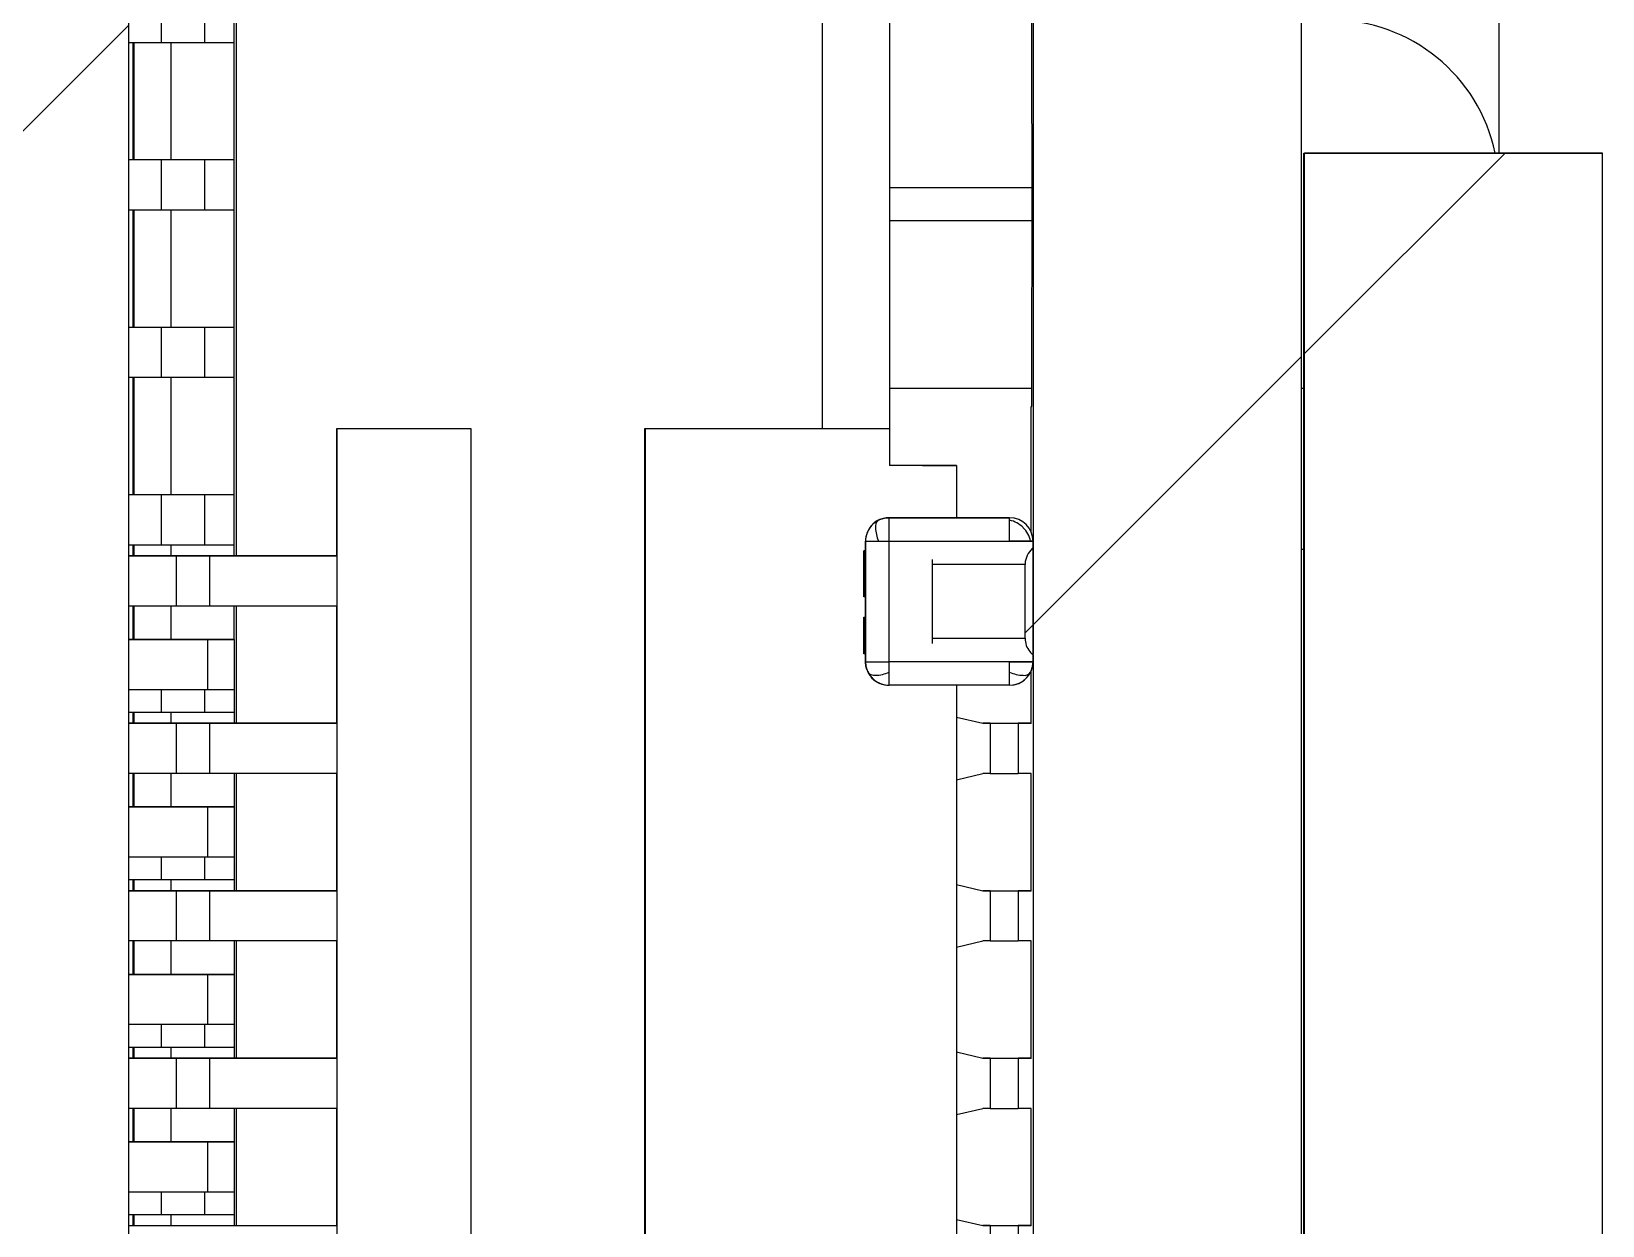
# Model space of a CAD drawing. Header units: millimetres. Extents: x 15 to 1192, y 5 to 836.
# Drawn here: x 573.669 to 578.359, y 332.398 to 335.964 of the extents above; entities that cross this region are included whole.
import ezdxf

# ---------------------------------------------------------------- set-up
doc = ezdxf.new("R2010")
doc.units = ezdxf.units.MM

msp = doc.modelspace()

# ---------------------------------------------------------------- hatches: boundary and pattern name
at = {"linetype": 'Continuous', "lineweight": 18}
h = msp.add_hatch(dxfattribs=at)
h.set_pattern_fill('ANSI31', style=0)
h.paths.add_polyline_path([(576.659, 340.82), (576.659, 318.839), (577.4587, 318.839), (577.4587, 340.82)], flags=0)
h = msp.add_hatch(dxfattribs=at)
h.set_pattern_fill('ANSI31', style=0)
edge = h.paths.add_edge_path(flags=0)
edge.add_line((573.9587, 321.6109), (573.9587, 338.1206))
edge.add_ellipse((418.4599, 339.8657), major_axis=(-2090.9818, 0), ratio=0.000836927, start_angle=94.2208639, end_angle=94.2648177, ccw=False)
edge.add_line((572.359, 338.1205), (572.359, 321.611))
edge.add_ellipse((418.4599, 319.8657), major_axis=(-2090.9818, 0), ratio=0.000836927, start_angle=265.7351823, end_angle=265.7791361, ccw=False)
h = msp.add_hatch(dxfattribs=at)
h.set_pattern_fill('ANSI31', style=0)
h.paths.add_polyline_path([(577.4687, 335.6006), (577.4687, 326.6006), (578.3587, 326.6006), (578.3587, 335.6006)], flags=0)
h = msp.add_hatch(dxfattribs=at)
h.set_pattern_fill('ANSI31', style=0)
edge = h.paths.add_edge_path(flags=0)
edge.add_spline(control_points=[(576.6348, 334.3717), (576.6348, 334.335), (576.6348, 334.2983), (576.6348, 334.2617), (576.6348, 334.225), (576.6348, 334.1883), (576.6348, 334.1517)], knot_values=[0, 0, 0, 0, 0.00011, 0.00011, 0.00011, 0.00022, 0.00022, 0.00022, 0.00022], weights=[1, 1, 1, 1, 1, 1, 1], degree=3, periodic=0)
edge.add_spline(control_points=[(576.6348, 334.1517), (576.6348, 334.1445), (576.6361, 334.1373), (576.6386, 334.1307), (576.641, 334.124), (576.6445, 334.1177), (576.6488, 334.1121), (576.6518, 334.1081), (576.6553, 334.1045), (576.659, 334.1012)], knot_values=[0, 0, 0, 0, 0.000021, 0.000021, 0.000021, 0.000043, 0.000043, 0.000043, 0.000057, 0.000057, 0.000057, 0.000057], weights=[1, 1, 1, 1, 1, 1, 1, 1, 1, 1], degree=3, periodic=0)
edge.add_line((576.659, 334.1012), (576.659, 334.4221))
edge.add_spline(control_points=[(576.659, 334.4221), (576.6581, 334.4213), (576.6573, 334.4206), (576.6565, 334.4198), (576.6503, 334.4138), (576.6449, 334.4066), (576.6412, 334.3988), (576.6376, 334.3914), (576.6354, 334.3832), (576.6349, 334.375), (576.6348, 334.3739), (576.6348, 334.3728), (576.6348, 334.3717)], knot_values=[0.000058, 0.000058, 0.000058, 0.000058, 0.000061, 0.000061, 0.000061, 0.000087, 0.000087, 0.000087, 0.000112, 0.000112, 0.000112, 0.000115, 0.000115, 0.000115, 0.000115], weights=[1, 1, 1, 1, 1, 1, 1, 1, 1, 1, 1, 1, 1], degree=3, periodic=0)

# ---------------------------------------------------------------- linework, layer by layer
at = {"color": 7, "linetype": 'Continuous', "lineweight": 25}
for p, q in [((576.659, 340.82), (576.659, 334.1041)), ((577.4587, 340.82), (577.4587, 318.839)), ((578.0488, 340.398), (578.0488, 335.6006)), ((573.9587, 338.1206), (573.9587, 321.6109)), ((574.2803, 336.748), (574.2803, 334.398)), ((574.2742, 334.398), (574.2742, 336.498)), ((576.0303, 334.778), (576.0303, 336.368)), ((576.0305, 334.778), (576.0305, 336.368)), ((576.2305, 336.368), (576.2305, 334.778)), ((574.0562, 336.08), (574.0562, 335.93)), ((574.1862, 335.93), (574.1862, 336.08)), ((574.0562, 335.93), (573.9587, 335.93)), ((573.9718, 335.93), (573.9718, 335.58)), ((573.9753, 335.58), (573.9753, 335.93)), ((574.1862, 335.93), (574.0562, 335.93)), ((574.0854, 335.93), (574.0854, 335.58)), ((574.0856, 335.93), (574.0856, 335.58)), ((574.2742, 335.93), (574.1862, 335.93)), ((577.4671, 335.6006), (577.4687, 335.6006)), ((577.4671, 335.6006), (578.3571, 335.6006)), ((577.4671, 326.6006), (577.4671, 335.6006)), ((578.3587, 335.6006), (577.4687, 335.6006)), ((577.4687, 326.6006), (577.4687, 335.6006)), ((578.3571, 335.6006), (578.3587, 335.6006)), ((578.3587, 326.6006), (578.3587, 335.6006)), ((574.0562, 335.58), (573.9587, 335.58)), ((574.0562, 335.58), (574.0562, 335.43)), ((574.1862, 335.58), (574.0562, 335.58)), ((574.1862, 335.43), (574.1862, 335.58)), ((574.2742, 335.58), (574.1862, 335.58)), ((576.2305, 335.498), (576.6556, 335.498)), ((574.0562, 335.43), (573.9587, 335.43)), ((573.9718, 335.43), (573.9718, 335.08)), ((573.9753, 335.08), (573.9753, 335.43)), ((574.1862, 335.43), (574.0562, 335.43)), ((574.0854, 335.43), (574.0854, 335.08)), ((574.0856, 335.43), (574.0856, 335.08)), ((574.2742, 335.43), (574.1862, 335.43)), ((576.6556, 335.398), (576.2305, 335.398)), ((574.0562, 335.08), (573.9587, 335.08)), ((574.0562, 335.08), (574.0562, 334.93)), ((574.1862, 335.08), (574.0562, 335.08)), ((574.1862, 334.93), (574.1862, 335.08)), ((574.2742, 335.08), (574.1862, 335.08)), ((574.0562, 334.93), (573.9587, 334.93)), ((573.9718, 334.93), (573.9718, 334.58)), ((573.9753, 334.58), (573.9753, 334.93)), ((574.1862, 334.93), (574.0562, 334.93)), ((574.0854, 334.93), (574.0854, 334.58)), ((574.0856, 334.93), (574.0856, 334.58)), ((574.2742, 334.93), (574.1862, 334.93)), ((576.6553, 334.898), (576.2305, 334.898)), ((577.4671, 334.898), (577.4587, 334.898)), ((576.6526, 334.4704), (576.6526, 334.844)), ((576.6526, 334.844), (576.6551, 334.844)), ((576.6526, 334.844), (576.6551, 334.844)), ((574.5803, 334.778), (574.5807, 334.778)), ((574.5803, 334.398), (574.5803, 334.778)), ((574.5803, 334.778), (574.9803, 334.778)), ((574.5807, 334.778), (574.5807, 320.323)), ((574.5807, 334.778), (574.9807, 334.778)), ((574.9807, 334.778), (574.9803, 334.778)), ((574.9807, 334.778), (574.9807, 320.323)), ((575.5003, 334.778), (575.5007, 334.778)), ((575.5003, 334.778), (576.0303, 334.778)), ((575.5003, 320.323), (575.5003, 334.778)), ((575.5007, 334.778), (576.2307, 334.778)), ((575.5007, 334.778), (575.5007, 320.323)), ((576.0303, 334.778), (576.0305, 334.778)), ((576.0305, 334.778), (576.2305, 334.778)), ((576.2305, 334.778), (576.2307, 334.778)), ((576.2307, 334.778), (576.2307, 334.668)), ((576.4307, 334.668), (576.2307, 334.668)), ((576.3286, 334.668), (576.2307, 334.668)), ((576.3286, 334.668), (576.4286, 334.668)), ((576.4286, 334.668), (576.4307, 334.668)), ((576.4307, 334.668), (576.4307, 334.5117)), ((574.0562, 334.58), (573.9587, 334.58)), ((574.0562, 334.58), (574.0562, 334.43)), ((574.1862, 334.58), (574.0562, 334.58)), ((574.1862, 334.43), (574.1862, 334.58)), ((574.2742, 334.58), (574.1862, 334.58)), ((576.2287, 334.5117), (576.2288, 334.5117)), ((576.2287, 334.5117), (576.5887, 334.5117)), ((576.5887, 334.5117), (576.2287, 334.5117)), ((576.2288, 334.5117), (576.5888, 334.5117)), ((576.5887, 334.5117), (576.5888, 334.5117)), ((574.0562, 334.43), (573.9587, 334.43)), ((573.9718, 334.43), (573.9718, 334.398)), ((573.9753, 334.398), (573.9753, 334.43)), ((574.1862, 334.43), (574.0562, 334.43)), ((574.0854, 334.43), (574.0854, 334.398)), ((574.0856, 334.43), (574.0856, 334.398)), ((574.2742, 334.43), (574.1862, 334.43)), ((576.1583, 334.4417), (576.1581, 334.4417)), ((576.1581, 334.4417), (576.1581, 334.4133)), ((576.1583, 334.4417), (576.1583, 334.4133)), ((576.1583, 334.4417), (576.1583, 334.4133)), ((576.1587, 334.4417), (576.1583, 334.4417)), ((576.1587, 334.4417), (576.1588, 334.4417)), ((576.1587, 334.0817), (576.1587, 334.4417)), ((576.1587, 334.4417), (576.1587, 334.0817)), ((576.1588, 334.0817), (576.1588, 334.4417)), ((576.1588, 334.4417), (576.1976, 334.4417)), ((576.1976, 334.4417), (576.2289, 334.4417)), ((576.2289, 334.0817), (576.2289, 334.4417)), ((576.2289, 334.4417), (576.5889, 334.4417)), ((576.6515, 334.4417), (576.5889, 334.4417)), ((576.5889, 334.4417), (576.5889, 334.4416)), ((576.6588, 334.4417), (576.6515, 334.4417)), ((576.659, 334.1012), (576.659, 334.4221)), ((574.101, 334.398), (573.9587, 334.398)), ((573.9587, 334.398), (574.2004, 334.398)), ((574.2005, 334.398), (574.1006, 334.398)), ((574.1006, 334.398), (574.101, 334.398)), ((574.101, 334.398), (574.101, 334.248)), ((574.2004, 334.398), (574.5804, 334.398)), ((574.5805, 334.398), (574.2005, 334.398)), ((574.2005, 334.398), (574.2005, 334.248)), ((574.5805, 334.398), (574.5804, 334.398)), ((574.5805, 334.398), (574.5805, 334.248)), ((576.1533, 334.4133), (576.1533, 334.4133)), ((576.1533, 334.413), (576.1533, 334.3851)), ((576.1534, 334.3866), (576.1535, 334.3866)), ((576.1534, 334.3866), (576.1534, 334.3866)), ((576.1534, 334.3807), (576.1534, 334.3658)), ((576.1535, 334.3866), (576.1536, 334.3866)), ((576.1535, 334.3844), (576.1536, 334.3844)), ((576.1535, 334.3737), (576.1535, 334.3844)), ((576.1536, 334.4133), (576.1536, 334.4133)), ((576.1536, 334.4133), (576.1586, 334.4133)), ((576.1586, 334.4133), (576.1536, 334.4133)), ((576.1536, 334.3851), (576.1536, 334.413)), ((576.1536, 334.3844), (576.1536, 334.3737)), ((576.1586, 334.4133), (576.1586, 334.4133)), ((576.3589, 334.3717), (576.3589, 334.3865)), ((577.4587, 334.418), (577.4671, 334.418)), ((577.4587, 334.418), (577.4671, 334.418)), ((576.1534, 334.3658), (576.1534, 334.3658)), ((576.1534, 334.3658), (576.1534, 334.3658)), ((576.1534, 334.3321), (576.1534, 334.3639)), ((576.1534, 334.3637), (576.1534, 334.3321)), ((576.1534, 334.3511), (576.1534, 334.3511)), ((576.1534, 334.336), (576.1534, 334.336)), ((576.1534, 334.3337), (576.1534, 334.2797)), ((576.1534, 334.3337), (576.1534, 334.3337)), ((576.1534, 334.3321), (576.1534, 334.3003)), ((576.1534, 334.3001), (576.1534, 334.3321)), ((576.1536, 334.3737), (576.1535, 334.3737)), ((576.1535, 334.3321), (576.1535, 334.3639)), ((576.1535, 334.3637), (576.1535, 334.3321)), ((576.1535, 334.3321), (576.1535, 334.3003)), ((576.1535, 334.3001), (576.1535, 334.3321)), ((576.1536, 334.3321), (576.1535, 334.3321)), ((576.1536, 334.3737), (576.1536, 334.3036)), ((576.1536, 334.2794), (576.1536, 334.3737)), ((576.1536, 334.3737), (576.1536, 334.3737)), ((576.1586, 334.3442), (576.1536, 334.3442)), ((576.3589, 334.1517), (576.3589, 334.3717)), ((576.6348, 334.1517), (576.6348, 334.3717)), ((576.1533, 334.3032), (576.1533, 334.2754)), ((576.1533, 334.2797), (576.1533, 334.292)), ((576.1533, 334.292), (576.1534, 334.292)), ((576.1534, 334.292), (576.1533, 334.292)), ((576.1534, 334.292), (576.1534, 334.3199)), ((576.1536, 334.3036), (576.1536, 334.3036)), ((576.1536, 334.3036), (576.1536, 334.294)), ((576.1536, 334.2754), (576.1536, 334.3032)), ((576.1536, 334.294), (576.1536, 334.294)), ((574.101, 334.248), (573.9587, 334.248)), ((573.9718, 334.248), (573.9718, 334.148)), ((573.9753, 334.148), (573.9753, 334.248)), ((574.0854, 334.248), (574.0854, 334.148)), ((574.0856, 334.248), (574.0856, 334.148)), ((574.2005, 334.248), (574.1006, 334.248)), ((574.5805, 334.248), (574.2005, 334.248)), ((574.2742, 334.148), (574.2742, 334.248)), ((574.2803, 334.248), (574.2803, 333.898)), ((574.5803, 333.898), (574.5803, 334.248)), ((576.1534, 334.2797), (576.1533, 334.2797)), ((576.1533, 334.2751), (576.1533, 334.2751)), ((576.1583, 334.2751), (576.1533, 334.2751)), ((576.1535, 334.2776), (576.1534, 334.2776)), ((576.1536, 334.2776), (576.1535, 334.2776)), ((576.1536, 334.2794), (576.1536, 334.2794)), ((576.1536, 334.2794), (576.1536, 334.2794)), ((576.1536, 334.2751), (576.1536, 334.2751)), ((576.1586, 334.2751), (576.1536, 334.2751)), ((576.1581, 334.2751), (576.1581, 334.2143)), ((576.1583, 334.2751), (576.1583, 334.2143)), ((576.1583, 334.2751), (576.1583, 334.2143)), ((576.1533, 334.2), (576.1533, 334.2121)), ((576.1533, 334.2121), (576.1534, 334.2121)), ((576.1535, 334.2121), (576.1533, 334.2121)), ((576.1534, 334.2), (576.1533, 334.2)), ((576.1534, 334.2143), (576.1536, 334.2143)), ((576.1534, 334.2121), (576.1534, 334.1973)), ((576.1534, 334.1598), (576.1534, 334.1917)), ((576.1534, 334.1914), (576.1534, 334.1599)), ((576.1535, 334.2121), (576.1535, 334.1761)), ((576.1535, 334.1761), (576.1535, 334.2121)), ((576.1535, 334.2121), (576.1535, 334.2121)), ((576.1535, 334.1598), (576.1536, 334.1917)), ((576.1536, 334.2143), (576.1586, 334.2143)), ((576.1536, 334.1914), (576.1536, 334.1599)), ((576.1586, 334.1917), (576.1585, 334.1598)), ((574.1943, 334.148), (573.9587, 334.148)), ((573.9587, 334.148), (574.0937, 334.148)), ((574.0937, 334.148), (574.0941, 334.148)), ((574.0941, 334.148), (574.1942, 334.148)), ((574.1942, 334.148), (574.2742, 334.148)), ((574.2743, 334.148), (574.1943, 334.148)), ((574.1943, 334.148), (574.1943, 333.998)), ((574.2742, 334.148), (574.2743, 334.148)), ((574.2743, 334.148), (574.2743, 333.998)), ((576.1534, 334.1599), (576.1534, 334.128)), ((576.1534, 334.1278), (576.1534, 334.1598)), ((576.1535, 334.1761), (576.1535, 334.1761)), ((576.1535, 334.1761), (576.1535, 334.1614)), ((576.1535, 334.1649), (576.1535, 334.1761)), ((576.1535, 334.1761), (576.1535, 334.1761)), ((576.1536, 334.1761), (576.1535, 334.1761)), ((576.1535, 334.1649), (576.1535, 334.1649)), ((576.1535, 334.124), (576.1535, 334.1649)), ((576.1535, 334.1649), (576.1535, 334.124)), ((576.1535, 334.1074), (576.1535, 334.1649)), ((576.1535, 334.1649), (576.1535, 334.1649)), ((576.1535, 334.1614), (576.1535, 334.1074)), ((576.1536, 334.1278), (576.1535, 334.1598)), ((576.1536, 334.1599), (576.1536, 334.128)), ((576.1586, 334.1599), (576.1536, 334.1599)), ((576.1585, 334.1598), (576.1586, 334.1278)), ((576.3589, 334.1366), (576.3589, 334.1517)), ((576.1534, 334.1348), (576.1534, 334.1348)), ((576.1534, 334.1264), (576.1534, 334.1115)), ((576.1534, 334.1207), (576.1534, 334.1264)), ((576.1534, 334.1216), (576.1534, 334.1216)), ((576.1536, 334.1053), (576.1534, 334.1053)), ((576.1584, 334.1052), (576.1534, 334.1052)), ((576.1535, 334.1074), (576.1535, 334.1074)), ((576.1586, 334.1053), (576.1536, 334.1053)), ((576.1581, 334.1052), (576.1581, 334.0817)), ((576.1583, 334.1052), (576.1583, 334.0817)), ((576.1583, 334.1052), (576.1583, 334.0817)), ((576.659, 334.1012), (576.659, 318.839)), ((576.1583, 334.0817), (576.1581, 334.0817)), ((576.1587, 334.0817), (576.1583, 334.0817)), ((576.1587, 334.0817), (576.1588, 334.0817)), ((576.1588, 334.0817), (576.2289, 334.0817)), ((576.5889, 334.0817), (576.2289, 334.0817)), ((576.6589, 334.0817), (576.5736, 334.0817)), ((576.5889, 334.0817), (576.6588, 334.0817)), ((576.5889, 334.0817), (576.5889, 334.0817)), ((576.6526, 333.898), (576.6526, 334.0529)), ((576.2287, 334.0117), (576.2288, 334.0117)), ((576.5888, 334.0117), (576.2288, 334.0117)), ((576.4307, 334.0117), (576.4307, 331.9969)), ((574.1943, 333.998), (573.9587, 333.998)), ((574.0562, 333.998), (574.0562, 333.93)), ((574.1862, 333.93), (574.1862, 333.998)), ((574.2743, 333.998), (574.1943, 333.998)), ((574.2742, 333.998), (574.2742, 333.898)), ((574.0562, 333.93), (573.9587, 333.93)), ((573.9718, 333.93), (573.9718, 333.898)), ((573.9753, 333.898), (573.9753, 333.93)), ((574.1862, 333.93), (574.0562, 333.93)), ((574.0854, 333.93), (574.0854, 333.898)), ((574.0856, 333.93), (574.0856, 333.898)), ((574.2742, 333.93), (574.1862, 333.93)), ((576.4307, 333.9165), (576.5085, 333.898)), ((574.101, 333.898), (573.9587, 333.898)), ((573.9587, 333.898), (574.2004, 333.898)), ((574.2005, 333.898), (574.1006, 333.898)), ((574.1006, 333.898), (574.101, 333.898)), ((574.101, 333.898), (574.101, 333.748)), ((574.2004, 333.898), (574.5804, 333.898)), ((574.5805, 333.898), (574.2005, 333.898)), ((574.2005, 333.898), (574.2005, 333.748)), ((574.5805, 333.898), (574.5804, 333.898)), ((574.5805, 333.898), (574.5805, 333.748)), ((576.5312, 333.898), (576.5085, 333.898)), ((576.5085, 333.898), (576.5858, 333.898)), ((576.5312, 333.898), (576.5312, 333.748)), ((576.5312, 333.898), (576.6138, 333.898)), ((576.5858, 333.898), (576.6343, 333.898)), ((576.6543, 333.898), (576.6138, 333.898)), ((576.6138, 333.898), (576.6138, 333.748)), ((576.6343, 333.898), (576.6526, 333.898)), ((574.101, 333.748), (573.9587, 333.748)), ((573.9718, 333.748), (573.9718, 333.648)), ((573.9753, 333.648), (573.9753, 333.748)), ((574.0854, 333.748), (574.0854, 333.648)), ((574.0856, 333.748), (574.0856, 333.648)), ((574.2005, 333.748), (574.1006, 333.748)), ((574.5805, 333.748), (574.2005, 333.748)), ((574.2742, 333.748), (574.2742, 333.648)), ((574.2803, 333.748), (574.2803, 333.398)), ((574.5803, 333.398), (574.5803, 333.748)), ((576.4307, 333.7294), (576.5085, 333.748)), ((576.5312, 333.748), (576.5085, 333.748)), ((576.5312, 333.748), (576.6138, 333.748)), ((576.6526, 333.748), (576.6138, 333.748)), ((576.6526, 333.398), (576.6526, 333.748)), ((574.1943, 333.648), (573.9573, 333.648)), ((573.9587, 333.648), (574.0937, 333.648)), ((574.0937, 333.648), (574.0941, 333.648)), ((574.0941, 333.648), (574.1942, 333.648)), ((574.1942, 333.648), (574.2742, 333.648)), ((574.2743, 333.648), (574.1943, 333.648)), ((574.1943, 333.648), (574.1943, 333.498)), ((574.2742, 333.648), (574.2743, 333.648)), ((574.2743, 333.648), (574.2743, 333.498)), ((574.1943, 333.498), (573.9573, 333.498)), ((574.0562, 333.498), (574.0562, 333.43)), ((574.1862, 333.43), (574.1862, 333.498)), ((574.2743, 333.498), (574.1943, 333.498)), ((574.2742, 333.498), (574.2742, 333.398)), ((574.0562, 333.43), (573.9587, 333.43)), ((574.101, 333.398), (573.9587, 333.398)), ((573.9587, 333.398), (574.2004, 333.398)), ((573.9718, 333.43), (573.9718, 333.398)), ((573.9753, 333.398), (573.9753, 333.43)), ((574.1862, 333.43), (574.0562, 333.43)), ((574.0854, 333.43), (574.0854, 333.398)), ((574.0856, 333.43), (574.0856, 333.398)), ((574.2005, 333.398), (574.1006, 333.398)), ((574.1006, 333.398), (574.101, 333.398)), ((574.101, 333.398), (574.101, 333.248)), ((574.2742, 333.43), (574.1862, 333.43)), ((574.2004, 333.398), (574.5804, 333.398)), ((574.5805, 333.398), (574.2005, 333.398)), ((574.2005, 333.398), (574.2005, 333.248)), ((574.5805, 333.398), (574.5804, 333.398)), ((574.5805, 333.398), (574.5805, 333.248)), ((576.4307, 333.4165), (576.5085, 333.398)), ((576.5312, 333.398), (576.5085, 333.398)), ((576.5085, 333.398), (576.5858, 333.398)), ((576.5312, 333.398), (576.5312, 333.248)), ((576.5312, 333.398), (576.6138, 333.398)), ((576.5858, 333.398), (576.6343, 333.398)), ((576.6543, 333.398), (576.6138, 333.398)), ((576.6138, 333.398), (576.6138, 333.248)), ((576.6343, 333.398), (576.6526, 333.398)), ((574.101, 333.248), (573.9587, 333.248)), ((573.9718, 333.248), (573.9718, 333.148)), ((573.9753, 333.148), (573.9753, 333.248)), ((574.0854, 333.248), (574.0854, 333.148)), ((574.0856, 333.248), (574.0856, 333.148)), ((574.2005, 333.248), (574.1006, 333.248)), ((574.5805, 333.248), (574.2005, 333.248)), ((574.2742, 333.248), (574.2742, 333.148)), ((574.2803, 333.248), (574.2803, 332.898)), ((574.5803, 332.898), (574.5803, 333.248)), ((576.4307, 333.2294), (576.5085, 333.248)), ((576.5312, 333.248), (576.5085, 333.248)), ((576.5312, 333.248), (576.6138, 333.248)), ((576.6526, 333.248), (576.6138, 333.248)), ((576.6526, 332.898), (576.6526, 333.248)), ((574.1943, 333.148), (573.9587, 333.148)), ((573.9587, 333.148), (574.0937, 333.148)), ((574.0937, 333.148), (574.0941, 333.148)), ((574.0941, 333.148), (574.1942, 333.148)), ((574.1942, 333.148), (574.2742, 333.148)), ((574.2743, 333.148), (574.1943, 333.148)), ((574.1943, 333.148), (574.1943, 332.998)), ((574.2742, 333.148), (574.2743, 333.148)), ((574.2743, 333.148), (574.2743, 332.998)), ((574.1943, 332.998), (573.9587, 332.998)), ((574.0562, 332.998), (574.0562, 332.93)), ((574.1862, 332.93), (574.1862, 332.998)), ((574.2743, 332.998), (574.1943, 332.998)), ((574.2742, 332.998), (574.2742, 332.898)), ((574.0562, 332.93), (573.9587, 332.93)), ((573.9718, 332.93), (573.9718, 332.898)), ((573.9753, 332.898), (573.9753, 332.93)), ((574.1862, 332.93), (574.0562, 332.93)), ((574.0854, 332.93), (574.0854, 332.898)), ((574.0856, 332.93), (574.0856, 332.898)), ((574.2742, 332.93), (574.1862, 332.93)), ((574.101, 332.898), (573.9587, 332.898)), ((573.9587, 332.898), (574.2004, 332.898)), ((574.2005, 332.898), (574.1006, 332.898)), ((574.1006, 332.898), (574.101, 332.898)), ((574.101, 332.898), (574.101, 332.748)), ((574.2004, 332.898), (574.5804, 332.898)), ((574.5805, 332.898), (574.2005, 332.898)), ((574.2005, 332.898), (574.2005, 332.748)), ((574.5805, 332.898), (574.5804, 332.898)), ((574.5805, 332.898), (574.5805, 332.748)), ((576.4307, 332.9165), (576.5085, 332.898)), ((576.5312, 332.898), (576.5085, 332.898)), ((576.5085, 332.898), (576.5858, 332.898)), ((576.5312, 332.898), (576.5312, 332.748)), ((576.5312, 332.898), (576.6138, 332.898)), ((576.5858, 332.898), (576.6343, 332.898)), ((576.6543, 332.898), (576.6138, 332.898)), ((576.6138, 332.898), (576.6138, 332.748)), ((576.6343, 332.898), (576.6526, 332.898)), ((574.101, 332.748), (573.9587, 332.748)), ((573.9718, 332.748), (573.9718, 332.648)), ((573.9753, 332.648), (573.9753, 332.748)), ((574.0854, 332.748), (574.0854, 332.648)), ((574.0856, 332.748), (574.0856, 332.648)), ((574.2005, 332.748), (574.1006, 332.748)), ((574.5805, 332.748), (574.2005, 332.748)), ((574.2742, 332.748), (574.2742, 332.648)), ((574.2803, 332.748), (574.2803, 332.398)), ((574.5803, 332.398), (574.5803, 332.748)), ((576.4307, 332.7294), (576.5085, 332.748)), ((576.5312, 332.748), (576.5085, 332.748)), ((576.5312, 332.748), (576.6138, 332.748)), ((576.6526, 332.748), (576.6138, 332.748)), ((576.6526, 332.398), (576.6526, 332.748)), ((574.1943, 332.648), (573.9587, 332.648)), ((573.9587, 332.648), (574.0937, 332.648)), ((574.0937, 332.648), (574.0941, 332.648)), ((574.0941, 332.648), (574.1942, 332.648)), ((574.1942, 332.648), (574.2742, 332.648)), ((574.2743, 332.648), (574.1943, 332.648)), ((574.1943, 332.648), (574.1943, 332.498)), ((574.2742, 332.648), (574.2743, 332.648)), ((574.2743, 332.648), (574.2743, 332.498)), ((574.1943, 332.498), (573.9587, 332.498)), ((574.0562, 332.498), (574.0562, 332.43)), ((574.1862, 332.43), (574.1862, 332.498)), ((574.2743, 332.498), (574.1943, 332.498)), ((574.2742, 332.498), (574.2742, 332.398)), ((574.0562, 332.43), (573.9587, 332.43)), ((573.9718, 332.43), (573.9718, 332.398)), ((573.9753, 332.398), (573.9753, 332.43)), ((574.1862, 332.43), (574.0562, 332.43)), ((574.0854, 332.43), (574.0854, 332.398)), ((574.0856, 332.43), (574.0856, 332.398)), ((574.2742, 332.43), (574.1862, 332.43)), ((576.4307, 332.4165), (576.5085, 332.398)), ((573.9587, 332.398), (574.2004, 332.398)), ((574.2004, 332.398), (574.5804, 332.398)), ((574.5805, 332.398), (574.5804, 332.398)), ((576.5312, 332.398), (576.5085, 332.398)), ((576.5085, 332.398), (576.5858, 332.398)), ((576.5312, 332.398), (576.5312, 332.248)), ((576.5312, 332.398), (576.6138, 332.398)), ((576.5858, 332.398), (576.6343, 332.398)), ((576.6543, 332.398), (576.6138, 332.398)), ((576.6138, 332.398), (576.6138, 332.248)), ((576.6343, 332.398), (576.6526, 332.398))]:
    msp.add_line(p, q, dxfattribs=at)
at = {"color": 7, "linetype": 'Continuous', "lineweight": 25, "flags": 128}
for points in [[(576.2005, 334.5057), (576.1898, 334.4999), (576.1807, 334.4926)], [(576.1986, 334.505), (576.1894, 334.4999), (576.1814, 334.4936)], [(576.1986, 334.505), (576.1894, 334.4999), (576.1814, 334.4936)], [(576.1869, 334.4982), (576.1834, 334.4956), (576.1816, 334.494)], [(576.1979, 334.5048), (576.1913, 334.5012), (576.1869, 334.4982)], [(576.2045, 334.5073), (576.215, 334.5103), (576.2287, 334.5117)], [(576.1627, 334.0584), (576.16, 334.068), (576.1587, 334.0817)], [(576.1648, 334.053), (576.1705, 334.0428), (576.1777, 334.0337)], [(576.1658, 334.0501), (576.1701, 334.0428), (576.1763, 334.0347)], [(576.1658, 334.0501), (576.1701, 334.0428), (576.1763, 334.0347)], [(576.2289, 334.0503), (576.2289, 334.054), (576.2289, 334.0578), (576.2289, 334.0616), (576.2289, 334.0656), (576.2289, 334.0695), (576.2289, 334.0736), (576.2289, 334.0776), (576.2289, 334.0817)], [(576.5889, 334.0503), (576.5889, 334.054), (576.5889, 334.0578), (576.5889, 334.0616), (576.5889, 334.0656), (576.5889, 334.0695), (576.5889, 334.0736), (576.5889, 334.0776), (576.5889, 334.0817)], [(576.1769, 334.034), (576.1834, 334.0278), (576.1873, 334.0247)]]:
    msp.add_lwpolyline(points, dxfattribs=at)
at = {"color": 7, "linetype": 'Continuous', "lineweight": 25}
for centre, radius, start, end in [((287.9567, 335.4451), 288.699, 359.880704, 0.119057), ((577.5488, 335.498), 0.5, 11.8483, 90), ((576.2287, 334.4417), 0.07, 137.2833, 180), ((576.2288, 334.4417), 0.07, 143.7801, 180), ((576.2288, 334.4417), 0.07, 116.5651, 143.7801), ((576.2287, 334.4417), 0.07, 111.797, 131.9568), ((576.2138, 334.4852), 0.0255, 136.5522, 187.08), ((576.3025, 334.4866), 0.1142, 182.2714, 203.1835), ((576.2288, 334.4417), 0.07, 103.4808, 116.5651), ((576.2288, 334.4417), 0.07, 90, 103.4808), ((555.3212, 334.4592), 20.9077, 359.95204, 0.14387), ((576.5887, 334.4417), 0.07, 360, 90), ((576.5888, 334.4417), 0.07, 360, 90), ((575.7931, 334.5051), 0.7957, 359.9371, 0.4692), ((530.8272, 334.4493), 45.7617, 359.99044, 0.06883), ((576.5721, 334.4259), 0.0802, 44.5128, 77.9457), ((576.5731, 334.4249), 0.0801, 12.0431, 45.4908), ((576.2288, 334.0817), 0.07, 180, 193.8067), ((576.2288, 334.0817), 0.07, 193.8067, 206.565), ((576.2287, 334.0817), 0.07, 202.1371, 221.9749), ((576.2288, 334.0817), 0.07, 206.565, 234.0275), ((576.1853, 334.0666), 0.0256, 226.5094, 277.0085), ((576.184, 334.1551), 0.114, 272.2219, 293.1716), ((567.1104, 334.0433), 9.1185, 359.80083, 0.04397), ((576.5887, 334.0817), 0.07, 270, 0), ((576.5888, 334.0817), 0.07, 270, 333.4158), ((567.4704, 334.0433), 9.1185, 359.80083, 0.04397), ((576.6337, 334.155), 0.1139, 246.8158, 267.7681), ((576.6327, 334.0643), 0.0234, 261.4896, 323.201), ((576.5888, 334.0817), 0.07, 333.4158, 360), ((576.2287, 334.0817), 0.07, 227.2596, 270), ((576.2288, 334.0817), 0.07, 234.0275, 270)]:
    msp.add_arc(centre, radius, start, end, dxfattribs=at)
for points, knots in [([(576.1952, 334.5027), (576.1917, 334.5006), (576.1836, 334.4957), (576.1755, 334.4886), (576.1727, 334.4831), (576.1725, 334.4829)], [0, 0, 0, 0, 0.425777, 0.971474, 1, 1, 1, 1]), ([(576.2125, 334.5096), (576.2115, 334.5094), (576.2075, 334.5086), (576.2014, 334.5062), (576.1972, 334.5039), (576.1952, 334.5027)], [0, 0, 0, 0, 0.163531, 0.598031, 1, 1, 1, 1]), ([(576.5275, 334.4417), (576.5322, 334.4417), (576.5844, 334.4417), (576.6234, 334.4417), (576.6589, 334.4417)], [0, 0, 0, 0, 0.088876, 1, 1, 1, 1]), ([(576.659, 334.4221), (576.6581, 334.4213), (576.6509, 334.4148), (576.64, 334.3999), (576.635, 334.3821), (576.6348, 334.3728), (576.6348, 334.3717)], [0, 0, 0, 0, 0.0575567, 0.5122134, 0.9415258, 1, 1, 1, 1]), ([(576.659, 334.4221), (576.659, 334.4224), (576.659, 334.4339), (576.659, 334.4378), (576.6589, 334.4417)], [0, 0, 0, 0, 0.033581, 1, 1, 1, 1]), ([(576.1533, 334.3442), (576.1533, 334.3518), (576.1533, 334.3663), (576.1533, 334.3904), (576.1533, 334.4046), (576.1533, 334.4133)], [0, 0, 0, 0, 0.30177, 0.573196, 1, 1, 1, 1]), ([(576.1533, 334.3763), (576.1533, 334.378), (576.1534, 334.3814), (576.1534, 334.3856), (576.1534, 334.3862), (576.1534, 334.3866)], [0, 0, 0, 0, 0.258014, 0.531707, 1, 1, 1, 1]), ([(576.1533, 334.3851), (576.1533, 334.378), (576.1533, 334.3649), (576.1533, 334.3507), (576.1533, 334.3442)], [0, 0, 0, 0, 0.540571, 1, 1, 1, 1]), ([(576.1533, 334.3511), (576.1533, 334.3565), (576.1533, 334.3658), (576.1533, 334.3732), (576.1533, 334.3763)], [0, 0, 0, 0, 0.578909, 1, 1, 1, 1]), ([(576.1534, 334.3866), (576.1534, 334.3864), (576.1534, 334.3862), (576.1534, 334.3836), (576.1535, 334.3792), (576.1535, 334.3704), (576.1535, 334.3542), (576.1535, 334.3402), (576.1535, 334.3321)], [0, 0, 0, 0, 0.112364, 0.214357, 0.313189, 0.416732, 0.666215, 1, 1, 1, 1]), ([(576.1534, 334.3866), (576.1534, 334.3862), (576.1534, 334.3857), (576.1534, 334.3821), (576.1534, 334.3807)], [0, 0, 0, 0, 0.5891736, 1, 1, 1, 1]), ([(576.1534, 334.375), (576.1534, 334.3747), (576.1534, 334.3743), (576.1534, 334.3719), (576.1534, 334.3684), (576.1534, 334.3653), (576.1534, 334.3637)], [0, 0, 0, 0, 0.254829, 0.49308, 0.735001, 1, 1, 1, 1]), ([(576.1534, 334.3639), (576.1534, 334.3655), (576.1534, 334.3685), (576.1534, 334.372), (576.1534, 334.3743), (576.1534, 334.3747), (576.1534, 334.375)], [0, 0, 0, 0, 0.265254, 0.507481, 0.745744, 1, 1, 1, 1]), ([(576.1535, 334.3321), (576.1535, 334.3402), (576.1535, 334.3544), (576.1535, 334.3707), (576.1535, 334.3793), (576.1535, 334.3836), (576.1535, 334.3862), (576.1535, 334.3865), (576.1535, 334.3866)], [0, 0, 0, 0, 0.338871, 0.587953, 0.690412, 0.788303, 0.889184, 1, 1, 1, 1]), ([(576.1535, 334.3866), (576.1535, 334.3864), (576.1535, 334.3862), (576.1535, 334.3836), (576.1535, 334.3792), (576.1535, 334.3704), (576.1535, 334.3542), (576.1535, 334.3402), (576.1535, 334.3321)], [0, 0, 0, 0, 0.1123644, 0.2143572, 0.3131886, 0.4167315, 0.6662155, 1, 1, 1, 1]), ([(576.1535, 334.375), (576.1535, 334.3747), (576.1535, 334.3743), (576.1535, 334.3719), (576.1535, 334.3684), (576.1535, 334.3653), (576.1535, 334.3637)], [0, 0, 0, 0, 0.2548291, 0.4930802, 0.7350012, 1, 1, 1, 1]), ([(576.1535, 334.3639), (576.1535, 334.3655), (576.1535, 334.3685), (576.1535, 334.372), (576.1535, 334.3743), (576.1535, 334.3747), (576.1535, 334.375)], [0, 0, 0, 0, 0.265254, 0.507481, 0.745744, 1, 1, 1, 1]), ([(576.1536, 334.4133), (576.1536, 334.4022), (576.1536, 334.3815), (576.1536, 334.356), (576.1536, 334.3442)], [0, 0, 0, 0, 0.537554, 1, 1, 1, 1]), ([(576.1536, 334.3442), (576.1536, 334.3525), (576.1536, 334.3667), (576.1536, 334.3797), (576.1536, 334.3851)], [0, 0, 0, 0, 0.580934, 1, 1, 1, 1]), ([(576.1586, 334.4133), (576.1586, 334.4022), (576.1586, 334.3815), (576.1586, 334.356), (576.1586, 334.3442)], [0, 0, 0, 0, 0.537554, 1, 1, 1, 1]), ([(576.1533, 334.3259), (576.1533, 334.3275), (576.1533, 334.3306), (576.1533, 334.3391), (576.1533, 334.3464), (576.1533, 334.3511)], [0, 0, 0, 0, 0.2497314, 0.503931, 1, 1, 1, 1]), ([(576.1533, 334.3442), (576.1533, 334.3359), (576.1533, 334.3217), (576.1533, 334.3087), (576.1533, 334.3032)], [0, 0, 0, 0, 0.5809759, 1, 1, 1, 1]), ([(576.1533, 334.2751), (576.1533, 334.2862), (576.1533, 334.3069), (576.1533, 334.3324), (576.1533, 334.3442)], [0, 0, 0, 0, 0.539431, 1, 1, 1, 1]), ([(576.1534, 334.3714), (576.1534, 334.3724), (576.1534, 334.3741), (576.1534, 334.3744), (576.1534, 334.3745)], [0, 0, 0, 0, 0.557875, 1, 1, 1, 1]), ([(576.1534, 334.3745), (576.1534, 334.3742), (576.1534, 334.3736), (576.1534, 334.3698), (576.1534, 334.3681)], [0, 0, 0, 0, 0.558352, 1, 1, 1, 1]), ([(576.1534, 334.3658), (576.1534, 334.3669), (576.1534, 334.3691), (576.1534, 334.3706), (576.1534, 334.3714)], [0, 0, 0, 0, 0.489547, 1, 1, 1, 1]), ([(576.1534, 334.3681), (576.1534, 334.3654), (576.1534, 334.3602), (576.1534, 334.354), (576.1534, 334.3511)], [0, 0, 0, 0, 0.515331, 1, 1, 1, 1]), ([(576.1534, 334.3511), (576.1534, 334.3492), (576.1534, 334.3458), (576.1534, 334.3403), (576.1534, 334.3376), (576.1534, 334.336)], [0, 0, 0, 0, 0.337532, 0.61203, 1, 1, 1, 1]), ([(576.1534, 334.336), (576.1534, 334.3351), (576.1534, 334.3332), (576.1534, 334.3315), (576.1534, 334.3313), (576.1534, 334.3311)], [0, 0, 0, 0, 0.248556, 0.519292, 1, 1, 1, 1]), ([(576.1534, 334.3311), (576.1534, 334.3314), (576.1534, 334.3318), (576.1534, 334.3331), (576.1534, 334.3337)], [0, 0, 0, 0, 0.6171205, 1, 1, 1, 1]), ([(576.1535, 334.3321), (576.1535, 334.3239), (576.1535, 334.3097), (576.1535, 334.2934), (576.1535, 334.2848), (576.1534, 334.2806), (576.1534, 334.278), (576.1534, 334.2778), (576.1534, 334.2776)], [0, 0, 0, 0, 0.339798, 0.588213, 0.690159, 0.787863, 0.888855, 1, 1, 1, 1]), ([(576.1535, 334.2776), (576.1535, 334.2778), (576.1535, 334.278), (576.1535, 334.2807), (576.1535, 334.2851), (576.1535, 334.2939), (576.1535, 334.3101), (576.1535, 334.3241), (576.1535, 334.3321)], [0, 0, 0, 0, 0.112067, 0.214012, 0.31317, 0.417462, 0.667811, 1, 1, 1, 1]), ([(576.1535, 334.3321), (576.1535, 334.3239), (576.1535, 334.3097), (576.1535, 334.2934), (576.1535, 334.2848), (576.1535, 334.2806), (576.1535, 334.278), (576.1535, 334.2778), (576.1535, 334.2776)], [0, 0, 0, 0, 0.339798, 0.588213, 0.690159, 0.787863, 0.888855, 1, 1, 1, 1]), ([(576.1536, 334.3032), (576.1536, 334.3103), (576.1536, 334.3235), (576.1536, 334.3376), (576.1536, 334.3442)], [0, 0, 0, 0, 0.538811, 1, 1, 1, 1]), ([(576.1536, 334.3442), (576.1536, 334.3366), (576.1536, 334.3222), (576.1536, 334.298), (576.1536, 334.2838), (576.1536, 334.2751)], [0, 0, 0, 0, 0.300993, 0.572512, 1, 1, 1, 1]), ([(576.1586, 334.3442), (576.1586, 334.3366), (576.1586, 334.3222), (576.1586, 334.298), (576.1586, 334.2838), (576.1586, 334.2751)], [0, 0, 0, 0, 0.300993, 0.572512, 1, 1, 1, 1]), ([(576.6348, 334.3717), (576.627, 334.3717), (576.6095, 334.3717), (576.5569, 334.3717), (576.4716, 334.3717), (576.3962, 334.3717), (576.3589, 334.3717)], [0, 0, 0, 0, 0.133639, 0.299621, 0.653094, 1, 1, 1, 1]), ([(576.1534, 334.3193), (576.1534, 334.3194), (576.1534, 334.3194), (576.1534, 334.324), (576.1533, 334.3259)], [0, 0, 0, 0, 0.5885102, 1, 1, 1, 1]), ([(576.1534, 334.3199), (576.1534, 334.3197), (576.1534, 334.3194), (576.1534, 334.3194), (576.1534, 334.3193)], [0, 0, 0, 0, 0.589156, 1, 1, 1, 1]), ([(576.1534, 334.3003), (576.1534, 334.2987), (576.1534, 334.2957), (576.1534, 334.2922), (576.1534, 334.2899), (576.1534, 334.2895), (576.1534, 334.2892)], [0, 0, 0, 0, 0.265517, 0.508152, 0.746474, 1, 1, 1, 1]), ([(576.1534, 334.2892), (576.1534, 334.2895), (576.1534, 334.2899), (576.1534, 334.2922), (576.1534, 334.2956), (576.1534, 334.2986), (576.1534, 334.3001)], [0, 0, 0, 0, 0.253889, 0.492271, 0.734744, 1, 1, 1, 1]), ([(576.1535, 334.3003), (576.1535, 334.2987), (576.1535, 334.2957), (576.1535, 334.2922), (576.1535, 334.2899), (576.1535, 334.2895), (576.1535, 334.2892)], [0, 0, 0, 0, 0.265517, 0.508152, 0.746474, 1, 1, 1, 1]), ([(576.1535, 334.2892), (576.1535, 334.2895), (576.1535, 334.2899), (576.1535, 334.2922), (576.1535, 334.2956), (576.1535, 334.2986), (576.1535, 334.3001)], [0, 0, 0, 0, 0.253889, 0.492271, 0.734744, 1, 1, 1, 1]), ([(576.1536, 334.294), (576.1536, 334.2939), (576.1536, 334.2938), (576.1536, 334.2926), (576.1536, 334.2906), (576.1536, 334.2875), (576.1536, 334.2837), (576.1536, 334.2809), (576.1536, 334.2794)], [0, 0, 0, 0, 0.2447759, 0.4405339, 0.5967689, 0.7146818, 0.8458078, 1, 1, 1, 1]), ([(576.1534, 334.2143), (576.1534, 334.2142), (576.1534, 334.2139), (576.1534, 334.2113), (576.1535, 334.2069), (576.1535, 334.1982), (576.1535, 334.1819), (576.1535, 334.1679), (576.1535, 334.1599)], [0, 0, 0, 0, 0.112364, 0.214357, 0.313189, 0.416732, 0.666215, 1, 1, 1, 1]), ([(576.1534, 334.2027), (576.1534, 334.2024), (576.1534, 334.202), (576.1534, 334.1996), (576.1534, 334.1961), (576.1534, 334.193), (576.1534, 334.1914)], [0, 0, 0, 0, 0.254829, 0.49308, 0.735001, 1, 1, 1, 1]), ([(576.1534, 334.1917), (576.1534, 334.1932), (576.1534, 334.1962), (576.1534, 334.1997), (576.1534, 334.202), (576.1534, 334.2024), (576.1534, 334.2027)], [0, 0, 0, 0, 0.265254, 0.507481, 0.745744, 1, 1, 1, 1]), ([(576.1534, 334.1728), (576.1534, 334.1785), (576.1534, 334.1877), (576.1534, 334.1965), (576.1534, 334.2)], [0, 0, 0, 0, 0.608503, 1, 1, 1, 1]), ([(576.1534, 334.1973), (576.1534, 334.1926), (576.1534, 334.1845), (576.1534, 334.1758), (576.1534, 334.1721)], [0, 0, 0, 0, 0.568418, 1, 1, 1, 1]), ([(576.1535, 334.1598), (576.1535, 334.1679), (576.1535, 334.1821), (576.1535, 334.1984), (576.1535, 334.2071), (576.1536, 334.2113), (576.1536, 334.2139), (576.1536, 334.2142), (576.1536, 334.2143)], [0, 0, 0, 0, 0.338871, 0.587953, 0.690412, 0.788303, 0.889184, 1, 1, 1, 1]), ([(576.1536, 334.2143), (576.1536, 334.2142), (576.1536, 334.2139), (576.1536, 334.2113), (576.1536, 334.2069), (576.1536, 334.1982), (576.1536, 334.1819), (576.1536, 334.1679), (576.1536, 334.1599)], [0, 0, 0, 0, 0.112364, 0.214357, 0.313189, 0.416732, 0.666215, 1, 1, 1, 1]), ([(576.1536, 334.2027), (576.1536, 334.2024), (576.1536, 334.202), (576.1536, 334.1996), (576.1536, 334.1961), (576.1536, 334.193), (576.1536, 334.1914)], [0, 0, 0, 0, 0.254829, 0.49308, 0.735001, 1, 1, 1, 1]), ([(576.1536, 334.1917), (576.1536, 334.1932), (576.1536, 334.1962), (576.1536, 334.1997), (576.1536, 334.202), (576.1536, 334.2024), (576.1536, 334.2027)], [0, 0, 0, 0, 0.265254, 0.507481, 0.745744, 1, 1, 1, 1]), ([(576.1586, 334.2143), (576.1586, 334.2142), (576.1586, 334.2139), (576.1586, 334.2113), (576.1586, 334.2069), (576.1586, 334.1982), (576.1586, 334.1819), (576.1586, 334.1679), (576.1586, 334.1599)], [0, 0, 0, 0, 0.112364, 0.214357, 0.313189, 0.416732, 0.666215, 1, 1, 1, 1]), ([(576.1586, 334.2027), (576.1586, 334.2024), (576.1586, 334.202), (576.1586, 334.1997), (576.1586, 334.1962), (576.1586, 334.1932), (576.1586, 334.1917)], [0, 0, 0, 0, 0.254256, 0.492519, 0.734746, 1, 1, 1, 1]), ([(576.1533, 334.1549), (576.1533, 334.1584), (576.1534, 334.1648), (576.1534, 334.1703), (576.1534, 334.1728)], [0, 0, 0, 0, 0.545051, 1, 1, 1, 1]), ([(576.1533, 334.134), (576.1533, 334.1383), (576.1533, 334.1456), (576.1533, 334.1522), (576.1533, 334.1549)], [0, 0, 0, 0, 0.582881, 1, 1, 1, 1]), ([(576.1534, 334.1721), (576.1534, 334.1678), (576.1534, 334.1606), (576.1534, 334.1486), (576.1534, 334.1397), (576.1534, 334.1348)], [0, 0, 0, 0, 0.392348, 0.66087, 1, 1, 1, 1]), ([(576.1535, 334.1599), (576.1535, 334.1517), (576.1535, 334.1375), (576.1535, 334.1211), (576.1535, 334.1125), (576.1534, 334.1083), (576.1534, 334.1057), (576.1534, 334.1055), (576.1534, 334.1053)], [0, 0, 0, 0, 0.339798, 0.588213, 0.690159, 0.787863, 0.888855, 1, 1, 1, 1]), ([(576.1536, 334.1053), (576.1536, 334.1055), (576.1536, 334.1057), (576.1536, 334.1084), (576.1535, 334.1128), (576.1535, 334.1216), (576.1535, 334.1378), (576.1535, 334.1518), (576.1535, 334.1598)], [0, 0, 0, 0, 0.112067, 0.214012, 0.31317, 0.417462, 0.667811, 1, 1, 1, 1]), ([(576.1536, 334.1599), (576.1536, 334.1517), (576.1536, 334.1375), (576.1536, 334.1211), (576.1536, 334.1125), (576.1536, 334.1083), (576.1536, 334.1057), (576.1536, 334.1055), (576.1536, 334.1053)], [0, 0, 0, 0, 0.339798, 0.588213, 0.690159, 0.787863, 0.888855, 1, 1, 1, 1]), ([(576.1586, 334.1599), (576.1586, 334.1517), (576.1586, 334.1375), (576.1586, 334.1211), (576.1586, 334.1125), (576.1586, 334.1083), (576.1586, 334.1057), (576.1586, 334.1055), (576.1586, 334.1053)], [0, 0, 0, 0, 0.339798, 0.588213, 0.690159, 0.787863, 0.888855, 1, 1, 1, 1]), ([(576.3589, 334.1517), (576.3962, 334.1517), (576.4716, 334.1517), (576.5569, 334.1517), (576.6095, 334.1517), (576.627, 334.1517), (576.6348, 334.1517)], [0, 0, 0, 0, 0.346906, 0.700378, 0.866361, 1, 1, 1, 1]), ([(576.6348, 334.1517), (576.6356, 334.1445), (576.6372, 334.1303), (576.6469, 334.1132), (576.6555, 334.1047), (576.659, 334.1012)], [0, 0, 0, 0, 0.371482, 0.741341, 1, 1, 1, 1]), ([(576.1534, 334.1052), (576.1534, 334.1054), (576.1534, 334.1057), (576.1534, 334.1091), (576.1533, 334.1149), (576.1533, 334.1235), (576.1533, 334.1304), (576.1533, 334.134)], [0, 0, 0, 0, 0.211477, 0.39726, 0.572957, 0.776333, 1, 1, 1, 1]), ([(576.1534, 334.1348), (576.1534, 334.1332), (576.1534, 334.1303), (576.1534, 334.1256), (576.1534, 334.1231), (576.1534, 334.1216)], [0, 0, 0, 0, 0.317664, 0.600214, 1, 1, 1, 1]), ([(576.1534, 334.128), (576.1534, 334.1264), (576.1534, 334.1234), (576.1534, 334.1199), (576.1534, 334.1176), (576.1534, 334.1172), (576.1534, 334.1169)], [0, 0, 0, 0, 0.265517, 0.508152, 0.746474, 1, 1, 1, 1]), ([(576.1534, 334.1169), (576.1534, 334.1172), (576.1534, 334.1176), (576.1534, 334.1199), (576.1534, 334.1233), (576.1534, 334.1263), (576.1534, 334.1278)], [0, 0, 0, 0, 0.253889, 0.492271, 0.734744, 1, 1, 1, 1]), ([(576.1534, 334.1216), (576.1534, 334.1203), (576.1534, 334.1177), (576.1534, 334.1175), (576.1534, 334.1174)], [0, 0, 0, 0, 0.533571, 1, 1, 1, 1]), ([(576.1534, 334.1174), (576.1534, 334.1176), (576.1534, 334.118), (576.1534, 334.1199), (576.1534, 334.1207)], [0, 0, 0, 0, 0.559128, 1, 1, 1, 1]), ([(576.1534, 334.1115), (576.1534, 334.1097), (576.1534, 334.1063), (576.1534, 334.1056), (576.1534, 334.1052)], [0, 0, 0, 0, 0.531325, 1, 1, 1, 1]), ([(576.1536, 334.128), (576.1536, 334.1264), (576.1536, 334.1234), (576.1536, 334.1199), (576.1536, 334.1176), (576.1536, 334.1172), (576.1536, 334.1169)], [0, 0, 0, 0, 0.265517, 0.508152, 0.746474, 1, 1, 1, 1]), ([(576.1536, 334.1169), (576.1536, 334.1172), (576.1536, 334.1176), (576.1536, 334.1199), (576.1536, 334.1233), (576.1536, 334.1263), (576.1536, 334.1278)], [0, 0, 0, 0, 0.253889, 0.492271, 0.734744, 1, 1, 1, 1]), ([(576.1586, 334.1278), (576.1586, 334.1263), (576.1586, 334.1233), (576.1586, 334.1199), (576.1586, 334.1176), (576.1586, 334.1172), (576.1586, 334.1169)], [0, 0, 0, 0, 0.265256, 0.507729, 0.746111, 1, 1, 1, 1]), ([(576.6589, 334.0817), (576.6589, 334.0828), (576.659, 334.085), (576.659, 334.0959), (576.659, 334.1012)], [0, 0, 0, 0, 0.509407, 1, 1, 1, 1]), ([(576.161, 334.065), (576.1612, 334.064), (576.1619, 334.0602), (576.1642, 334.0543), (576.1666, 334.0501), (576.1677, 334.048)], [0, 0, 0, 0, 0.14788, 0.59043, 1, 1, 1, 1]), ([(576.1677, 334.048), (576.1699, 334.0445), (576.1748, 334.0364), (576.182, 334.0283), (576.1875, 334.0254), (576.1879, 334.0252)], [0, 0, 0, 0, 0.421935, 0.962828, 1, 1, 1, 1])]:
    msp.add_open_spline(points, degree=3, knots=knots, dxfattribs=at)

doc.saveas('drawing.dxf')
